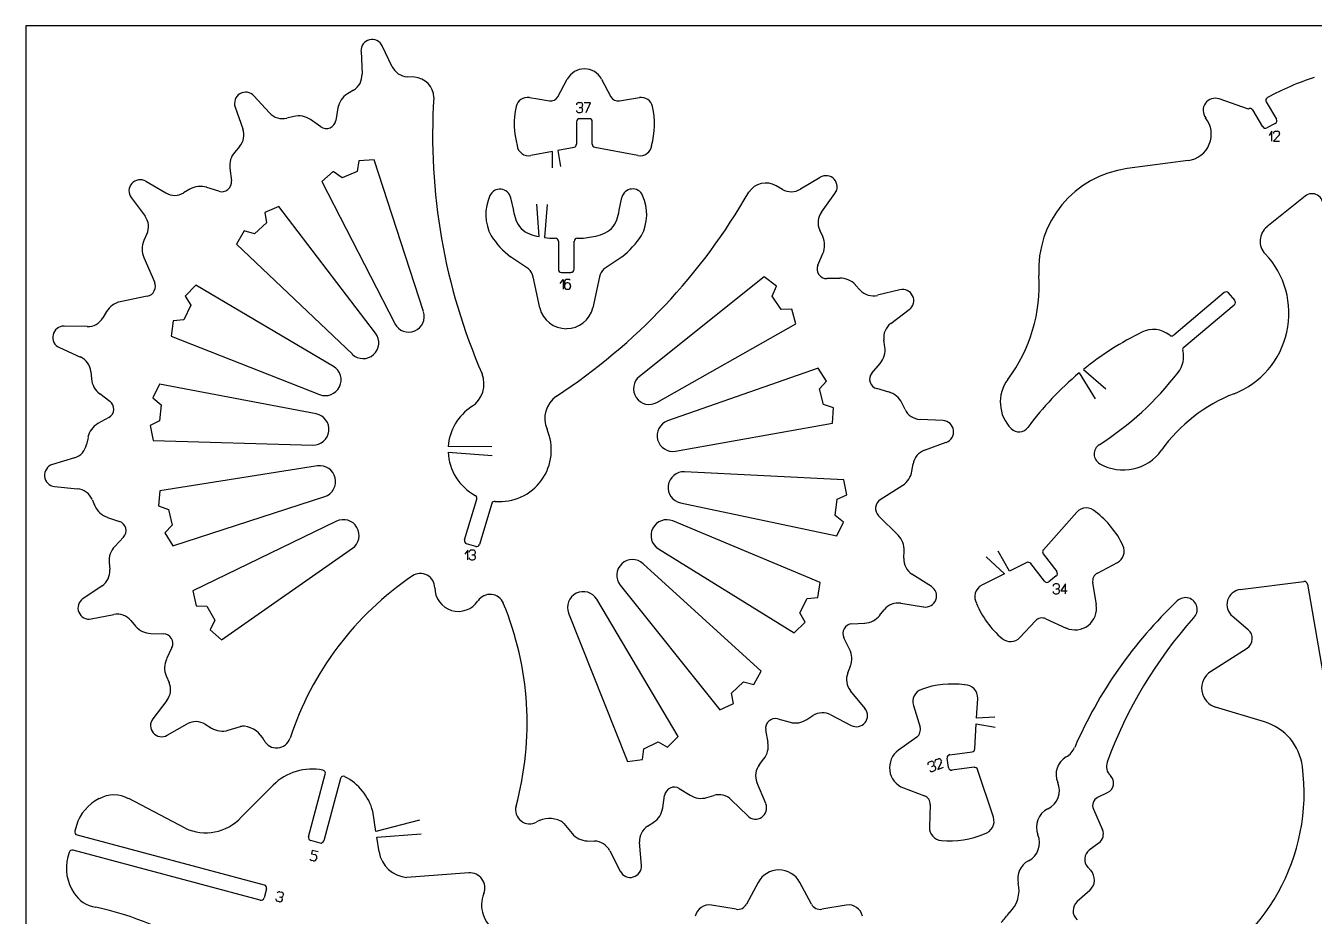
# Model space of a CAD drawing. Extents: x 10768 to 11056, y 562 to 791.
# Drawn here: x 10767.9 to 10906.9, y 695.2 to 791.3 of the extents above; entities that cross this region are included whole.
import ezdxf

# ---------------------------------------------------------------- set-up
doc = ezdxf.new("R2010")
doc.units = 0
doc.layers.add('CYAN', color=4, linetype='CONTINUOUS')

msp = doc.modelspace()

# ---------------------------------------------------------------- linework, layer by layer
at = {"layer": 'CYAN'}
for p, q in [((11056.1, 791.31), (10767.86, 791.31)), ((10767.86, 791.31), (10767.86, 562.41)), ((10807.42, 786.89), (10806.34, 789.14)), ((10804.05, 788.56), (10804.16, 786.07)), ((10809.81, 785.76), (10809.03, 785.81)), ((10825.29, 783.65), (10826.31, 785.55)), ((10830.01, 785.55), (10831.03, 783.65)), ((10794.17, 781.91), (10792.48, 783.74)), ((10803.25, 784.36), (10802.59, 783.95)), ((10822.23, 783.56), (10823.12, 783.41)), ((10823.12, 783.41), (10824.38, 783.2)), ((10831.94, 783.2), (10834.09, 783.56)), ((10899.83, 782.32), (10896.67, 783.42)), ((10901.76, 783.09), (10902.87, 781.23)), ((10790.46, 782.52), (10791.3, 780.17)), ((10801.56, 782.44), (10801.33, 781.08)), ((10827.75, 783.01), (10827.53, 783.01)), ((10827.53, 781.95), (10827.75, 781.95)), ((10827.6, 782.48), (10827.75, 782.48)), ((10827.97, 782.71), (10827.97, 782.78)), ((10827.97, 782.18), (10827.97, 782.26)), ((10828.82, 783.01), (10828.13, 783.01)), ((10828.36, 781.95), (10828.82, 783.01)), ((10901.39, 780.42), (10900.31, 782.22)), ((10796.79, 781.53), (10796.03, 781.35)), ((10799.71, 780.41), (10798.58, 781.2)), ((10827.31, 780.94), (10827.31, 778.53)), ((10828.67, 781.28), (10827.65, 781.28)), ((10829.01, 778.53), (10829.01, 780.94)), ((10902.74, 780.76), (10901.83, 780.29)), ((10902.38, 779.93), (10902.08, 779.47)), ((10902.38, 778.87), (10902.38, 779.93)), ((10903.13, 779.45), (10902.53, 778.87)), ((10902.53, 778.87), (10903.21, 778.87)), ((10902.76, 779.93), (10902.98, 779.93)), ((10903.21, 779.7), (10903.21, 779.63)), ((10790.93, 778.27), (10790.41, 777.68)), ((10824.71, 777.75), (10822.38, 777.31)), ((10824.7, 775.99), (10824.71, 777.75)), ((10827.04, 778.19), (10825.3, 777.86)), ((10825.3, 777.86), (10825.57, 776.12)), ((10833.94, 777.31), (10829.28, 778.19)), ((10803.82, 776.72), (10803.62, 775.59)), ((10805.46, 776.84), (10803.82, 776.72)), ((10810.8, 760.46), (10805.46, 776.84)), ((10893.33, 776.76), (10886.74, 775.89)), ((10789.88, 775.94), (10790.05, 774.57)), ((10801.05, 775.57), (10799.82, 774.49)), ((10802, 774.91), (10801.05, 775.57)), ((10803.62, 775.59), (10802, 774.91)), ((10853.61, 774.95), (10851.48, 773.67)), ((10782.96, 773.26), (10780.81, 774.52)), ((10785.58, 773.67), (10784.9, 773.27)), ((10788.7, 773.46), (10787.39, 773.87)), ((10799.82, 774.49), (10807.68, 759.16)), ((10849.54, 773.65), (10848.86, 774.04)), ((10779.24, 772.76), (10780.73, 770.76)), ((10820.2, 772.75), (10820.49, 771.39)), ((10823.27, 768.55), (10823.04, 772.05)), ((10824.15, 772.01), (10823.87, 768.45)), ((10831.92, 771.4), (10832.05, 772.08)), ((10832.05, 772.08), (10832.2, 772.76)), ((10853.75, 771.19), (10855.21, 773.21)), ((10905.95, 772.92), (10901.84, 769.61)), ((10795.17, 771.82), (10793.66, 771.17)), ((10793.66, 771.17), (10793.85, 770.03)), ((10805.62, 758.12), (10795.17, 771.82)), ((10791.43, 769.17), (10790.62, 767.74)), ((10792.54, 768.86), (10791.43, 769.17)), ((10793.85, 770.03), (10792.54, 768.86)), ((10853.89, 768.56), (10853.56, 769.26)), ((10780.94, 768.84), (10780.61, 768.12)), ((10825.37, 768.05), (10825.35, 765.04)), ((10827.05, 765.04), (10827.07, 768.05)), ((10790.62, 767.74), (10803.11, 755.86)), ((10822.12, 765.08), (10820.2, 766.38)), ((10832.22, 766.39), (10830.3, 765.09)), ((10853.37, 765.47), (10853.91, 766.73)), ((10780.61, 766.3), (10781.77, 763.67)), ((10823.34, 760.86), (10822.62, 764.2)), ((10825.54, 763.48), (10825.85, 763.93)), ((10825.69, 764.7), (10826.71, 764.7)), ((10825.85, 763.93), (10825.85, 762.87)), ((10826, 763.63), (10826, 763.18)), ((10826.42, 763.93), (10826.3, 763.93)), ((10829.8, 764.21), (10829.08, 760.87)), ((10847.58, 764.2), (10834.1, 753.47)), ((10848.88, 763.2), (10847.58, 764.2)), ((10855.72, 764.05), (10854.34, 764.02)), ((10786.23, 763.31), (10785.07, 762.13)), ((10801.06, 754.55), (10786.23, 763.31)), ((10826.37, 763.55), (10826.3, 763.55)), ((10826.3, 762.87), (10826.37, 762.87)), ((10826.68, 763.18), (10826.68, 763.25)), ((10848.43, 762.14), (10848.88, 763.2)), ((10857.94, 762.77), (10857.4, 763.34)), ((10862.21, 762.82), (10859.79, 762.22)), ((10897.22, 762.51), (10891.77, 757.92)), ((10898.36, 761.69), (10897.7, 762.47)), ((10780.97, 762.11), (10778.06, 761.53)), ((10785.67, 761.15), (10784.91, 759.58)), ((10785.07, 762.13), (10785.67, 761.15)), ((10849.41, 760.69), (10848.43, 762.14)), ((10892.86, 756.63), (10898.31, 761.21)), ((10776.58, 760.47), (10776.18, 759.79)), ((10783.76, 759.45), (10783.55, 757.81)), ((10784.91, 759.58), (10783.76, 759.45)), ((10850.56, 760.72), (10849.41, 760.69)), ((10850.99, 759.13), (10850.56, 760.72)), ((10861.23, 759.19), (10863.23, 760.69)), ((10774.5, 758.84), (10772, 758.89)), ((10835.99, 750.67), (10850.99, 759.13)), ((10783.55, 757.81), (10799.58, 751.51)), ((10860.6, 756.62), (10860.49, 757.4)), ((10771.49, 756.58), (10773.76, 755.56)), ((10774.89, 753.98), (10774.95, 753.2)), ((10853.4, 754.34), (10837.14, 748.67)), ((10854.31, 752.97), (10853.4, 754.34)), ((10859.2, 753.82), (10860.09, 754.87)), ((10881.57, 753.85), (10883.29, 751.03)), ((10882.03, 754.23), (10884.46, 752.12)), ((10782.28, 752.63), (10781.59, 751.14)), ((10799.21, 749.42), (10782.28, 752.63)), ((10853.52, 752.12), (10854.31, 752.97)), ((10775.84, 751.61), (10776.94, 750.79)), ((10781.59, 751.14), (10782.49, 750.41)), ((10853.97, 750.43), (10853.52, 752.12)), ((10861.03, 751.78), (10859.71, 752.15)), ((10782.49, 750.41), (10782.3, 748.67)), ((10855.06, 750.07), (10853.97, 750.43)), ((10854.95, 748.43), (10855.06, 750.07)), ((10862.77, 749.91), (10862.43, 750.61)), ((10776.84, 749.05), (10775.65, 748.37)), ((10782.3, 748.67), (10781.27, 748.16)), ((10837.99, 745.4), (10854.95, 748.43)), ((10866.88, 748.7), (10864.39, 748.83)), ((10774.58, 746.89), (10774.42, 746.13)), ((10781.27, 748.16), (10781.62, 746.55)), ((10781.62, 746.55), (10798.84, 746.06)), ((10818.17, 745.88), (10813.46, 745.89)), ((10864.88, 745.51), (10867.22, 746.36)), ((10773.12, 744.69), (10770.73, 743.95)), ((10813.45, 745.3), (10818.22, 744.95)), ((10799.34, 743.8), (10782.32, 741.13)), ((10856.18, 742.32), (10838.97, 743.17)), ((10863.52, 743.25), (10863.64, 744.02)), ((10770.97, 741.6), (10773.45, 741.35)), ((10856.5, 740.7), (10856.18, 742.32)), ((10860.1, 740.17), (10862.52, 741.72)), ((10775.02, 740.2), (10775.33, 739.49)), ((10782.32, 741.13), (10782.18, 739.49)), ((10783.75, 735.18), (10800.13, 740.51)), ((10815.22, 735.83), (10816.54, 740.23)), ((10855.23, 738.47), (10855.46, 740.21)), ((10855.46, 740.21), (10856.5, 740.7)), ((10782.18, 739.49), (10783.27, 739.11)), ((10783.27, 739.11), (10783.67, 737.41)), ((10818.17, 739.74), (10816.85, 735.34)), ((10838.54, 739.82), (10855.4, 736.25)), ((10881.3, 738.81), (10877.7, 734.74)), ((10776.67, 738.25), (10777.98, 737.82)), ((10783.67, 737.41), (10782.87, 736.58)), ((10801.41, 737.84), (10785.9, 730.32)), ((10853.6, 731.23), (10837.7, 737.87)), ((10856.12, 737.73), (10855.23, 738.47)), ((10855.4, 736.25), (10856.12, 737.73)), ((10862.02, 736.34), (10859.92, 738.42)), ((10778.41, 736.12), (10777.46, 735.12)), ((10782.87, 736.58), (10783.75, 735.18)), ((10789, 725.05), (10803.12, 734.92)), ((10815.56, 734.73), (10815.25, 734.27)), ((10816.43, 735.12), (10815.45, 735.41)), ((10815.56, 733.67), (10815.56, 734.73)), ((10816.16, 734.73), (10815.94, 734.73)), ((10816.39, 734.43), (10816.39, 734.5)), ((10836.15, 734.86), (10850.8, 725.79)), ((10862.63, 733.85), (10862.67, 734.63)), ((10874.05, 732.44), (10872.83, 734.59)), ((10776.86, 733.4), (10776.93, 732.62)), ((10815.94, 733.67), (10816.16, 733.67)), ((10816.01, 734.2), (10816.16, 734.2)), ((10816.39, 733.9), (10816.39, 733.97)), ((10847.23, 721.65), (10834.49, 733.25)), ((10871.53, 734.01), (10873.49, 732.15)), ((10875.92, 733.37), (10874.05, 732.44)), ((10877.81, 731.37), (10876.34, 733.28)), ((10877.68, 734.31), (10879.15, 732.4)), ((10883.53, 732.23), (10885.69, 733.38)), ((10865.62, 730.79), (10863.52, 732.13)), ((10873.49, 732.15), (10871.06, 730.93)), ((10879.09, 731.93), (10878.28, 731.31)), ((10776.09, 730.87), (10774.03, 729.48)), ((10785.9, 730.32), (10786.24, 728.71)), ((10832.02, 730.94), (10842.77, 717.47)), ((10853.35, 729.6), (10853.6, 731.23)), ((10879.2, 731.07), (10878.98, 731.07)), ((10879.05, 730.54), (10879.2, 730.54)), ((10879.43, 730.77), (10879.43, 730.84)), ((10879.43, 730.24), (10879.43, 730.31)), ((10880.11, 731.07), (10879.58, 730.31)), ((10879.58, 730.31), (10880.26, 730.31)), ((10880.11, 730.01), (10880.11, 731.07)), ((10883.43, 728.83), (10883.03, 731.21)), ((10898.95, 730.46), (10905.83, 731.32)), ((10906.22, 731.05), (10908.06, 720.42)), ((10838.29, 714.6), (10829.49, 729.41)), ((10851.4, 727.94), (10852.2, 729.5)), ((10852.2, 729.5), (10853.35, 729.6)), ((10862.32, 728.99), (10864.78, 728.59)), ((10878.98, 730.01), (10879.2, 730.01)), ((10774.93, 727.29), (10777.38, 727.77)), ((10786.24, 728.71), (10787.39, 728.67)), ((10787.39, 728.67), (10788.28, 727.16)), ((10826.46, 727.92), (10832.81, 711.91)), ((10851.98, 726.94), (10851.4, 727.94)), ((10860.03, 727.67), (10860.52, 728.29)), ((10899.81, 726.13), (10898.1, 727.58)), ((10779.2, 727.12), (10779.71, 726.52)), ((10788.28, 727.16), (10787.75, 726.13)), ((10787.75, 726.13), (10789, 725.05)), ((10850.8, 725.79), (10851.98, 726.94)), ((10857.04, 726.75), (10858.41, 726.83)), ((10875.18, 725.29), (10876.84, 727.08)), ((10877.96, 727.31), (10880.16, 726.31)), ((10781.35, 725.73), (10782.72, 725.69)), ((10856.79, 724.02), (10856.17, 725.25)), ((10783.64, 724.21), (10783.05, 722.97)), ((10895.76, 721.61), (10899.7, 724.14)), ((10856.58, 721.47), (10856.87, 722.2)), ((10783.03, 721.14), (10783.34, 720.42)), ((10844.05, 719.29), (10845.33, 720.49)), ((10845.33, 720.49), (10846.45, 720.2)), ((10846.45, 720.2), (10847.23, 721.65)), ((10844.27, 718.16), (10844.05, 719.29)), ((10858.46, 717.62), (10856.88, 719.55)), ((10783.1, 718.5), (10781.58, 716.52)), ((10842.77, 717.47), (10844.27, 718.16)), ((10863.67, 717.96), (10864.39, 715.62)), ((10870.5, 716.59), (10870.62, 718.71)), ((10901.58, 716.19), (10896.3, 717.78)), ((10849.04, 716.5), (10850.36, 716.14)), ((10852.17, 716.43), (10852.82, 716.86)), ((10854.76, 716.95), (10856.96, 715.8)), ((10872.47, 716.69), (10870.5, 716.59)), ((10783.12, 714.74), (10785.29, 715.96)), ((10787.23, 715.92), (10787.9, 715.51)), ((10789.71, 715.28), (10791.03, 715.68)), ((10847.98, 713.96), (10847.74, 715.32)), ((10870.3, 713.28), (10870.46, 715.99)), ((10870.46, 715.99), (10872.49, 715.61)), ((10834.57, 713.27), (10836.14, 714.04)), ((10836.14, 714.04), (10837.13, 713.45)), ((10837.13, 713.45), (10838.29, 714.6)), ((10864.03, 714.54), (10862.06, 713.14)), ((10832.81, 711.91), (10834.44, 712.12)), ((10834.44, 712.12), (10834.57, 713.27)), ((10847.05, 711.58), (10847.53, 712.19)), ((10866.15, 712.12), (10866.37, 712.2)), ((10867.46, 711.25), (10867.33, 712.26)), ((10867.62, 712.64), (10870.01, 712.96)), ((10865.58, 711.91), (10865.37, 711.83)), ((10865.62, 711.36), (10865.77, 711.42)), ((10865.73, 710.84), (10865.95, 710.92)), ((10865.9, 711.71), (10865.88, 711.78)), ((10866.08, 711.21), (10866.06, 711.28)), ((10866.67, 711.8), (10866.3, 711.05)), ((10866.3, 711.05), (10866.94, 711.28)), ((10866.66, 712.06), (10866.69, 711.99)), ((10870.23, 711.28), (10867.84, 710.96)), ((10872.31, 705.9), (10870.6, 711.05)), ((10794.57, 709.35), (10791.11, 705.89)), ((10798.38, 703.79), (10800.19, 710.55)), ((10801.82, 710.06), (10800.02, 703.35)), ((10847.74, 707.36), (10846.78, 709.66)), ((10836.62, 706.89), (10836.82, 708.25)), ((10838.4, 708.99), (10839.56, 708.26)), ((10841.37, 708.02), (10842.12, 708.24)), ((10862.61, 709.05), (10864.86, 708.2)), ((10884.65, 708.55), (10883.56, 708.02)), ((10785.07, 704.71), (10778.97, 707.9)), ((10844, 707.78), (10845.79, 706.03)), ((10865.5, 707.25), (10865.41, 704.81)), ((10883.1, 706.75), (10884.09, 704.52)), ((10805.65, 704.34), (10805.31, 706.53)), ((10810.36, 705.56), (10805.65, 704.34)), ((10825.95, 705.2), (10826.83, 704.14)), ((10834.98, 704.92), (10835.64, 705.35)), ((10773.32, 705.01), (10773.15, 704.4)), ((10773.39, 703.98), (10793.6, 698.58)), ((10805.75, 703.75), (10810.54, 704.09)), ((10799.62, 703.11), (10798.63, 703.38)), ((10805.99, 702.15), (10805.75, 703.75)), ((10828.47, 703.34), (10829.26, 703.31)), ((10834.31, 700.7), (10834.12, 703.19)), ((10883.71, 703.12), (10882.66, 702.35)), ((10772.54, 702.1), (10772.4, 701.62)), ((10793.16, 696.94), (10772.96, 702.34)), ((10798.77, 702.32), (10798.69, 701.95)), ((10798.69, 701.95), (10799.04, 701.86)), ((10798.89, 701.2), (10798.74, 701.24)), ((10799.43, 702.16), (10798.77, 702.32)), ((10799.26, 701.49), (10799.24, 701.42)), ((10830.89, 702.28), (10832.03, 700.06)), ((10815.67, 699.89), (10808.99, 699.4)), ((10882.51, 700.49), (10882.81, 700.16)), ((10846.9, 698.85), (10845.65, 696.51)), ((10852.67, 696.51), (10851.42, 698.85)), ((10793.84, 698.17), (10793.58, 697.18)), ((10795.24, 696.77), (10795.02, 696.82)), ((10795.23, 697.32), (10795.38, 697.28)), ((10795.28, 697.85), (10795.5, 697.8)), ((10795.55, 697.01), (10795.53, 696.93)), ((10795.67, 697.52), (10795.65, 697.45)), ((10882.71, 697.99), (10881.36, 696.79)), ((10844.53, 695.96), (10841.89, 696.4)), ((10856.43, 696.4), (10853.79, 695.96))]:
    msp.add_line(p, q, dxfattribs=at)
for centre, radius, start, end in [((10805.25, 788.62), 1.21, 25.5914, 182.5807), ((10802.25, 785.99), 1.91, 301.6045, 2.575), ((10809.14, 787.72), 1.91, 205.5967, 266.5786), ((10828.16, 784.57), 2.09, 89.9253, 151.8472), ((10828.16, 784.57), 2.09, 28.1417, 90.0857), ((10809.68, 783.55), 2.22, 0.4774, 86.6709), ((10916.08, 757.46), 29.71, 107.9211, 118.527), ((10791.6, 782.93), 1.21, 42.6655, 199.5582), ((10803.75, 782.05), 2.23, 121.5869, 169.9992), ((10876.2, 779.44), 64.43, 176.3337, 203.5037), ((10822.01, 782.32), 1.26, 80.224, 168.0229), ((10824.52, 784.06), 0.875, 260.5371, 331.9122), ((10831.8, 784.06), 0.875, 208.0878, 279.4629), ((10834.3, 782.33), 1.25, 11.6617, 99.4605), ((10896.25, 782.19), 1.3, 70.8781, 218.1097), ((10902.06, 783.26), 0.34, 118.6314, 210.2986), ((10795.58, 783.2), 1.91, 222.629, 283.6074), ((10829.58, 780.73), 8.99, 168.0946, 195.1416), ((10827.53, 782.78), 0.232, 88.7447, 178.7447), ((10827.53, 782.18), 0.232, 181.2553, 271.2553), ((10827.75, 782.79), 0.224, 359.1322, 89.1322), ((10827.75, 782.7), 0.224, 270.869, 0.8691), ((10827.75, 782.26), 0.223, 359.3447, 89.3473), ((10827.75, 782.18), 0.224, 270.8678, 0.8678), ((10826.73, 780.7), 8.99, 345.0893, 12.1364), ((10900.02, 782.04), 0.34, 31.1793, 123.7201), ((10797.31, 779.37), 2.22, 55.1768, 103.6231), ((10800.3, 781.26), 1.04, 235.1555, 350.0328), ((10827.65, 780.94), 0.339, 90, 180), ((10828.67, 780.94), 0.339, 0, 90), ((10892.95, 779.61), 2.88, 277.4386, 37.949), ((10901.68, 780.6), 0.343, 210.9686, 296.3933), ((10902.58, 781.06), 0.341, 297.5864, 30.5241), ((10789.5, 779.53), 1.91, 318.6686, 19.6552), ((10902.76, 779.7), 0.227, 90, 180), ((10902.98, 779.7), 0.227, 0, 90), ((10902.98, 779.63), 0.227, 311.0481, 359.9813), ((10792.09, 776.21), 2.22, 138.6544, 187.1011), ((10822.14, 778.53), 1.25, 186.9087, 280.8408), ((10826.97, 778.53), 0.338, 281.3756, 0.4593), ((10829.34, 778.53), 0.337, 179.4006, 258.7645), ((10834.18, 778.53), 1.25, 259.1592, 353.0913), ((10854.23, 773.92), 1.21, 324.0364, 121.0199), ((10888.15, 765.04), 10.94, 97.4117, 183.5482), ((10780.21, 773.48), 1.21, 59.7512, 216.5925), ((10786.71, 771.76), 2.22, 72.2184, 120.6858), ((10789.02, 774.44), 1.04, 252.202, 7.1111), ((10819.04, 772.49), 1.19, 12.5007, 155.563), ((10789.96, 805.33), 64.43, 303.0869, 330.2585), ((10833.36, 772.51), 1.19, 24.6889, 167.5907), ((10847.75, 772.12), 2.22, 59.906, 146.1169), ((10850.5, 775.31), 1.91, 239.9586, 300.9437), ((10783.93, 774.92), 1.91, 239.7245, 300.676), ((10822.43, 770.95), 4.91, 155.5526, 208.0273), ((10829.98, 770.95), 4.91, 332.1968, 24.6718), ((10906.7, 771.99), 1.2, 351.9564, 128.9207), ((10779.2, 769.62), 1.91, 335.6588, 36.69), ((10828.71, 773), 8.38, 191.0678, 198.3732), ((10823.69, 773.01), 8.39, 341.6294, 348.9296), ((10855.29, 770.07), 1.91, 144.0045, 204.9534), ((10823.08, 771.15), 2.45, 198.8225, 250.2089), ((10829.32, 771.16), 2.46, 289.8671, 341.229), ((10903.09, 768.06), 1.99, 128.734, 223.4831), ((10782.64, 767.21), 2.22, 155.7163, 204.1776), ((10825.75, 773.64), 9.14, 213.1074, 232.5813), ((10823.84, 772.51), 4, 246.5825, 261.7795), ((10824.94, 776.86), 8.47, 262.7425, 270.5074), ((10825.03, 768.05), 0.34, 0.1084, 92.6851), ((10827.4, 768.05), 0.332, 88.7116, 181.0022), ((10827.43, 776.91), 8.53, 269.8579, 281.6736), ((10828.56, 772.46), 3.94, 278.5723, 293.754), ((10826.65, 773.65), 9.15, 307.4844, 326.955), ((10851.87, 767.62), 2.22, 336.5674, 25.0289), ((10894.88, 760.28), 9.33, 291.4316, 43.5025), ((10820.89, 763.79), 1.78, 13.1063, 46.4765), ((10825.69, 765.04), 0.34, 179.8567, 269.8567), ((10826.71, 765.04), 0.339, 270, 0), ((10831.53, 763.8), 1.79, 133.5474, 166.8693), ((10854.32, 765.06), 1.04, 156.5167, 271.3867), ((10780.74, 763.22), 1.12, 281.336, 23.9002), ((10826.3, 763.63), 0.304, 89.6791, 179.681), ((10826.43, 763.65), 0.283, 47.3941, 92.3361), ((10855.78, 761.83), 2.23, 42.997, 91.4443), ((10860.31, 763.32), 16.95, 323.1086, 3.5404), ((10826.3, 763.25), 0.304, 89.6791, 179.681), ((10826.3, 763.18), 0.304, 180.16, 270.16), ((10826.37, 763.25), 0.304, 0.319, 90.3209), ((10826.37, 763.18), 0.304, 269.84, 359.84), ((10859.33, 764.07), 1.91, 222.9742, 283.9633), ((10862.5, 761.65), 1.21, 306.9304, 103.9928), ((10897.44, 762.25), 0.341, 40.2435, 130.06), ((10778.5, 759.35), 2.22, 101.4094, 149.8391), ((10826.21, 761.58), 2.96, 194.1366, 270.2488), ((10826.22, 761.58), 2.95, 270.0186, 346.134), ((10898.1, 761.47), 0.338, 309.1461, 39.9541), ((10774.53, 760.75), 1.91, 268.8894, 329.8916), ((10809.19, 759.93), 1.69, 207.1305, 18.0738), ((10771.98, 757.68), 1.21, 88.9513, 245.8483), ((10804.27, 757.09), 1.7, 226.4581, 37.3624), ((10862.38, 757.66), 1.91, 126.99, 187.9555), ((10903.32, 727.83), 33.91, 116.2171, 128.8838), ((10889.57, 755.74), 2.8, 50.8813, 116.2253), ((10858.4, 756.32), 2.22, 319.4793, 7.9278), ((10891.55, 758.18), 0.339, 231.369, 309.9906), ((10893.08, 756.36), 0.344, 129.8274, 193.8103), ((10772.98, 753.82), 1.91, 4.8455, 65.8688), ((10890.04, 755.6), 2.8, 322.2345, 14.0534), ((10800.2, 753.09), 1.7, 248.5155, 59.4853), ((10903.32, 727.83), 33.91, 129.8963, 143.5754), ((10865.42, 774.63), 33.91, 302.6995, 322.2852), ((10777.17, 753.39), 2.23, 184.893, 233.3298), ((10814.39, 752.66), 2.93, 303.001, 21.7801), ((10835.16, 752.14), 1.7, 128.5094, 299.4127), ((10859.99, 753.15), 1.04, 139.5058, 254.3814), ((10877.12, 750.7), 4.07, 143.1319, 224.7634), ((10826.81, 748.93), 2.93, 124.8579, 203.5739), ((10860.43, 749.64), 2.23, 25.932, 74.3883), ((10904.67, 735.33), 17.48, 111.4258, 144.4168), ((10776.32, 749.95), 1.04, 299.8269, 53.3548), ((10819.02, 745.53), 5.57, 122.968, 176.2236), ((10864.49, 750.74), 1.91, 205.8838, 266.875), ((10776.75, 746.44), 2.23, 119.8485, 168.2844), ((10798.89, 747.75), 1.7, 268.3408, 79.2769), ((10837.7, 747.06), 1.69, 109.2148, 280.1408), ((10866.81, 747.49), 1.21, 289.8984, 86.9433), ((10819.02, 745.53), 5.57, 264.8807, 23.6293), ((10875.08, 748.67), 1.18, 224.5786, 323.7311), ((10772.55, 746.51), 1.91, 287.3114, 348.2892), ((10865.53, 743.71), 1.91, 109.902, 170.8848), ((10884.39, 745.09), 1.2, 122.7307, 240.1101), ((10886.32, 748.46), 5.09, 240.1611, 324.3963), ((10819.02, 745.53), 5.57, 182.3412, 241.7145), ((10771.09, 742.8), 1.21, 107.3378, 264.2713), ((10799.61, 742.12), 1.7, 287.9996, 98.9159), ((10838.89, 741.48), 1.7, 87.1362, 258.0505), ((10861.32, 743.6), 2.23, 302.4383, 350.8896), ((10773.26, 739.45), 1.91, 23.247, 84.2562), ((10816.22, 740.32), 0.338, 343.3471, 61.8574), ((10818.49, 739.64), 0.34, 84.899, 163.2332), ((10860.71, 739.22), 1.12, 122.7647, 225.1307), ((10777.37, 740.37), 2.22, 203.3008, 251.7436), ((10882.34, 737.88), 1.39, 44.3363, 138.335), ((10877.24, 730.88), 10.04, 25.5548, 52.5989), ((10777.65, 736.83), 1.04, 316.5323, 71.7552), ((10802.14, 736.31), 1.7, 304.946, 115.8483), ((10837.05, 736.3), 1.7, 67.358, 238.2009), ((10815.55, 735.74), 0.339, 163.3295, 253.2462), ((10860.45, 734.76), 2.23, 356.7111, 45.173), ((10779.07, 733.59), 2.22, 136.5202, 184.96), ((10815.94, 734.5), 0.227, 90, 180), ((10816.16, 734.5), 0.227, 0, 90), ((10816.16, 734.43), 0.227, 270, 0), ((10816.52, 735.44), 0.339, 253.3274, 343.245), ((10877.95, 734.52), 0.338, 138.3647, 217.5766), ((10885.04, 734.61), 1.39, 298.085, 25.8088), ((10815.94, 733.9), 0.227, 180, 270), ((10816.16, 733.97), 0.227, 0.0013, 90.0013), ((10816.16, 733.9), 0.227, 270, 0), ((10833.35, 732), 1.7, 47.7158, 218.5445), ((10864.54, 733.74), 1.91, 176.7268, 237.7025), ((10876.07, 733.07), 0.339, 37.742, 116.8097), ((10775.02, 732.45), 1.91, 304.0153, 5.0067), ((10828.62, 703.87), 33.91, 124.1302, 161.8823), ((10810.46, 730.65), 1.55, 359.8837, 124.1339), ((10878.88, 732.2), 0.339, 307.5851, 37.3588), ((10883.99, 731.37), 0.975, 118.0175, 189.5386), ((10814.55, 730.65), 2.54, 179.8858, 326.7233), ((10828.03, 728.54), 1.7, 30.7963, 201.5884), ((10864.98, 729.78), 1.2, 260.682, 57.763), ((10871.68, 729.69), 1.39, 116.7704, 210.7358), ((10878.08, 731.58), 0.34, 217.4732, 307.5258), ((10878.98, 730.84), 0.227, 90.0013, 180.0013), ((10878.98, 730.24), 0.227, 179.9987, 269.9987), ((10879.2, 730.84), 0.227, 359.9987, 89.9987), ((10879.2, 730.77), 0.227, 270, 0), ((10879.2, 730.31), 0.227, 359.9987, 89.9987), ((10879.2, 730.24), 0.227, 270.0013, 0.0013), ((10899.16, 728.84), 1.64, 97.2571, 229.9089), ((10905.88, 730.98), 0.347, 10.8062, 98.2113), ((10774.7, 728.48), 1.21, 124.0473, 280.946), ((10817.98, 728.4), 1.55, 22.4752, 146.6744), ((10788.07, 716.04), 33.91, 344.7076, 22.4606), ((10862.02, 727.1), 1.91, 80.7334, 141.7156), ((10879.75, 732.83), 10.04, 202.5721, 229.6196), ((10925.42, 694.14), 48.35, 133.4688, 156.4861), ((10881.12, 728.44), 2.33, 307.5499, 9.4629), ((10893.04, 728.32), 1.27, 313.945, 134.0526), ((10777.74, 725.89), 1.91, 39.9845, 100.9911), ((10858.29, 729.05), 2.22, 273.2659, 321.7209), ((10781.41, 727.95), 2.22, 220.0023, 268.4391), ((10857.1, 725.72), 1.04, 93.2827, 206.7834), ((10877.56, 726.42), 0.976, 65.6953, 137.1252), ((10881.12, 728.44), 2.33, 245.676, 307.6208), ((10929.97, 695.23), 48.32, 138.2493, 159.8911), ((10899.02, 725.18), 1.24, 303.0946, 50.0634), ((10782.7, 724.65), 1.04, 334.9598, 88.4818), ((10874.16, 726.24), 1.39, 229.261, 317.0819), ((10854.8, 723.02), 2.22, 338.2722, 26.73), ((10785.07, 722.02), 2.23, 154.9269, 203.3707), ((10858.36, 720.76), 1.91, 158.3132, 219.2933), ((10896.92, 719.82), 2.13, 122.8285, 253.2968), ((10781.58, 719.67), 1.91, 322.3749, 23.3501), ((10865, 718.37), 1.39, 109.245, 197.0405), ((10867.9, 710.23), 10.04, 82.518, 109.5542), ((10869.23, 718.79), 1.39, 356.7282, 90.7765), ((10782.53, 715.79), 1.21, 142.4328, 299.3556), ((10848.76, 715.5), 1.04, 74.9023, 190.0887), ((10850.95, 718.29), 2.22, 254.8579, 303.3196), ((10853.87, 715.26), 1.91, 62.324, 123.2906), ((10857.52, 716.86), 1.2, 242.3155, 39.2878), ((10786.23, 714.3), 1.91, 58.354, 119.3403), ((10789.07, 717.41), 2.22, 238.3492, 286.8065), ((10791.32, 714.68), 1.04, 81.9694, 106.7607), ((10791.08, 712.92), 2.81, 26.9157, 82.0607), ((10863.46, 715.34), 0.976, 305.7283, 17.1321), ((10899.9, 710.62), 5.81, 7.472, 73.2231), ((10794.94, 714.89), 1.52, 206.9626, 341.8456), ((10845.79, 713.57), 2.22, 321.584, 10.0336), ((10863.43, 711.24), 2.33, 125.6674, 187.5743), ((10866.23, 711.91), 0.227, 110.1299, 199.7278), ((10866.45, 711.98), 0.227, 20.0024, 109.8553), ((10867.66, 712.31), 0.339, 97.4809, 187.4828), ((10869.97, 713.29), 0.338, 277.5499, 356.9046), ((10881.26, 710.51), 2.18, 120.011, 203.1616), ((10879.06, 714.3), 2.2, 300.1065, 336.5795), ((10798.76, 705.16), 5.93, 78.5542, 135.0433), ((10799.87, 710.64), 0.337, 344.3945, 77.9389), ((10848.55, 710.39), 1.91, 141.6443, 202.563), ((10863.43, 711.24), 2.33, 187.4643, 249.4131), ((10865.45, 711.62), 0.227, 110.0016, 199.856), ((10865.66, 711.05), 0.227, 199.9996, 289.8548), ((10865.66, 711.7), 0.227, 20.0543, 110.0567), ((10865.69, 711.63), 0.227, 290.0024, 19.8553), ((10865.84, 711.2), 0.227, 19.5818, 109.9831), ((10865.87, 711.13), 0.227, 290.0548, 20.0548), ((10866.47, 711.91), 0.227, 330.8094, 19.9193), ((10867.8, 711.3), 0.339, 187.5841, 277.6233), ((10870.28, 710.94), 0.339, 18.4268, 97.5625), ((10885.86, 711.37), 1.35, 159.6799, 226.5923), ((10883.81, 708.52), 22.04, 294.1059, 7.4514), ((10802.15, 709.98), 0.334, 63.1022, 165.3538), ((10799.58, 704.99), 5.94, 14.9732, 62.7501), ((10877.23, 708.78), 2.2, 295.7109, 23.2665), ((10884.14, 709.57), 1.14, 296.1906, 45.9839), ((10777.37, 705.08), 3.23, 60.4327, 119.5061), ((10837.85, 708.1), 1.04, 58.1874, 171.6438), ((10840.74, 710.15), 2.22, 238.1372, 286.5965), ((10842.67, 706.41), 1.91, 45.59, 106.5805), ((10864.52, 707.29), 0.976, 357.8927, 69.4401), ((10883.99, 707.15), 0.97, 116.1791, 204.0765), ((10876.87, 705.34), 33.91, 332.2502, 6.0177), ((10777.87, 703.63), 4.75, 116.0665, 163.1422), ((10822.25, 706.69), 1.52, 164.739, 299.7058), ((10834.42, 707.22), 2.22, 303.1785, 351.6262), ((10846.63, 706.89), 1.2, 225.6284, 22.5963), ((10879.13, 704.83), 2.18, 115.7231, 202.5737), ((10787.28, 709.41), 5.2, 244.7824, 317.3417), ((10824.39, 702.93), 2.82, 64.5363, 119.6423), ((10825.16, 704.53), 1.04, 39.8601, 64.6554), ((10870.99, 705.46), 1.39, 284.2939, 18.3559), ((10773.48, 704.31), 0.338, 164.7084, 254.782), ((10798.71, 703.71), 0.344, 166.337, 256.6149), ((10828.54, 705.56), 2.22, 219.7722, 268.1931), ((10836.03, 703.33), 1.91, 123.1932, 184.1693), ((10866.8, 704.76), 1.39, 177.9856, 265.7491), ((10867.49, 713.38), 10.04, 265.4994, 292.5408), ((10875.08, 703.15), 2.21, 297.5895, 22.4222), ((10883.02, 704.06), 1.16, 306.3986, 23.8071), ((10799.7, 703.44), 0.335, 255.5718, 345.2972), ((10829.19, 701.41), 1.91, 27.1894, 88.1838), ((10776.99, 700.4), 4.75, 165.1585, 214.1714), ((10772.87, 702.01), 0.344, 74.4571, 164.7341), ((10798.79, 701.54), 0.313, 215.0202, 260.2867), ((10798.96, 701.49), 0.296, 256.7597, 346.7597), ((10798.97, 701.57), 0.303, 346.1591, 75.9238), ((10809.22, 702.65), 3.26, 188.7467, 266.1092), ((10877.12, 699.27), 2.18, 117.9604, 192.9391), ((10883.41, 701.35), 1.25, 126.836, 223.8007), ((10815.79, 698.27), 1.62, 338.3147, 94.1971), ((10833.11, 700.61), 1.21, 207.2121, 4.1931), ((10849.16, 697.64), 2.56, 89.9131, 151.863), ((10849.16, 697.64), 2.56, 28.137, 90.0489), ((10881.71, 699.13), 1.51, 311.3845, 43.2481), ((10793.51, 698.25), 0.339, 344.8835, 74.6069), ((10871.69, 698.03), 3.39, 314.0417, 12.7837), ((10775.85, 699.39), 3.24, 210.6428, 262.0922), ((10793.25, 697.28), 0.344, 254.4228, 344.4244), ((10795.08, 697.04), 0.222, 164.0546, 254.0546), ((10795.22, 697.63), 0.225, 76.4882, 166.4882), ((10795.3, 696.99), 0.235, 254.9619, 344.9619), ((10795.43, 697.5), 0.225, 256.487, 346.4864), ((10795.33, 697.06), 0.228, 346.687, 76.687), ((10795.45, 697.57), 0.228, 346.687, 76.687), ((10820.45, 696.42), 3.39, 158.2916, 237.3828), ((10768.95, 665.13), 31.71, 55.936, 78.257), ((10841.63, 694.9), 1.53, 80.4378, 168.2911), ((10844.71, 697.02), 1.07, 260.4382, 331.8575), ((10853.61, 697.02), 1.07, 208.1425, 279.5618), ((10856.68, 694.9), 1.53, 11.7338, 99.5373), ((10824.3, 736.56), 64.44, 319.313, 320.5306), ((10882.25, 695.79), 1.34, 131.9137, 227.1024)]:
    msp.add_arc(centre, radius, start, end, dxfattribs=at)

doc.saveas('drawing.dxf')
